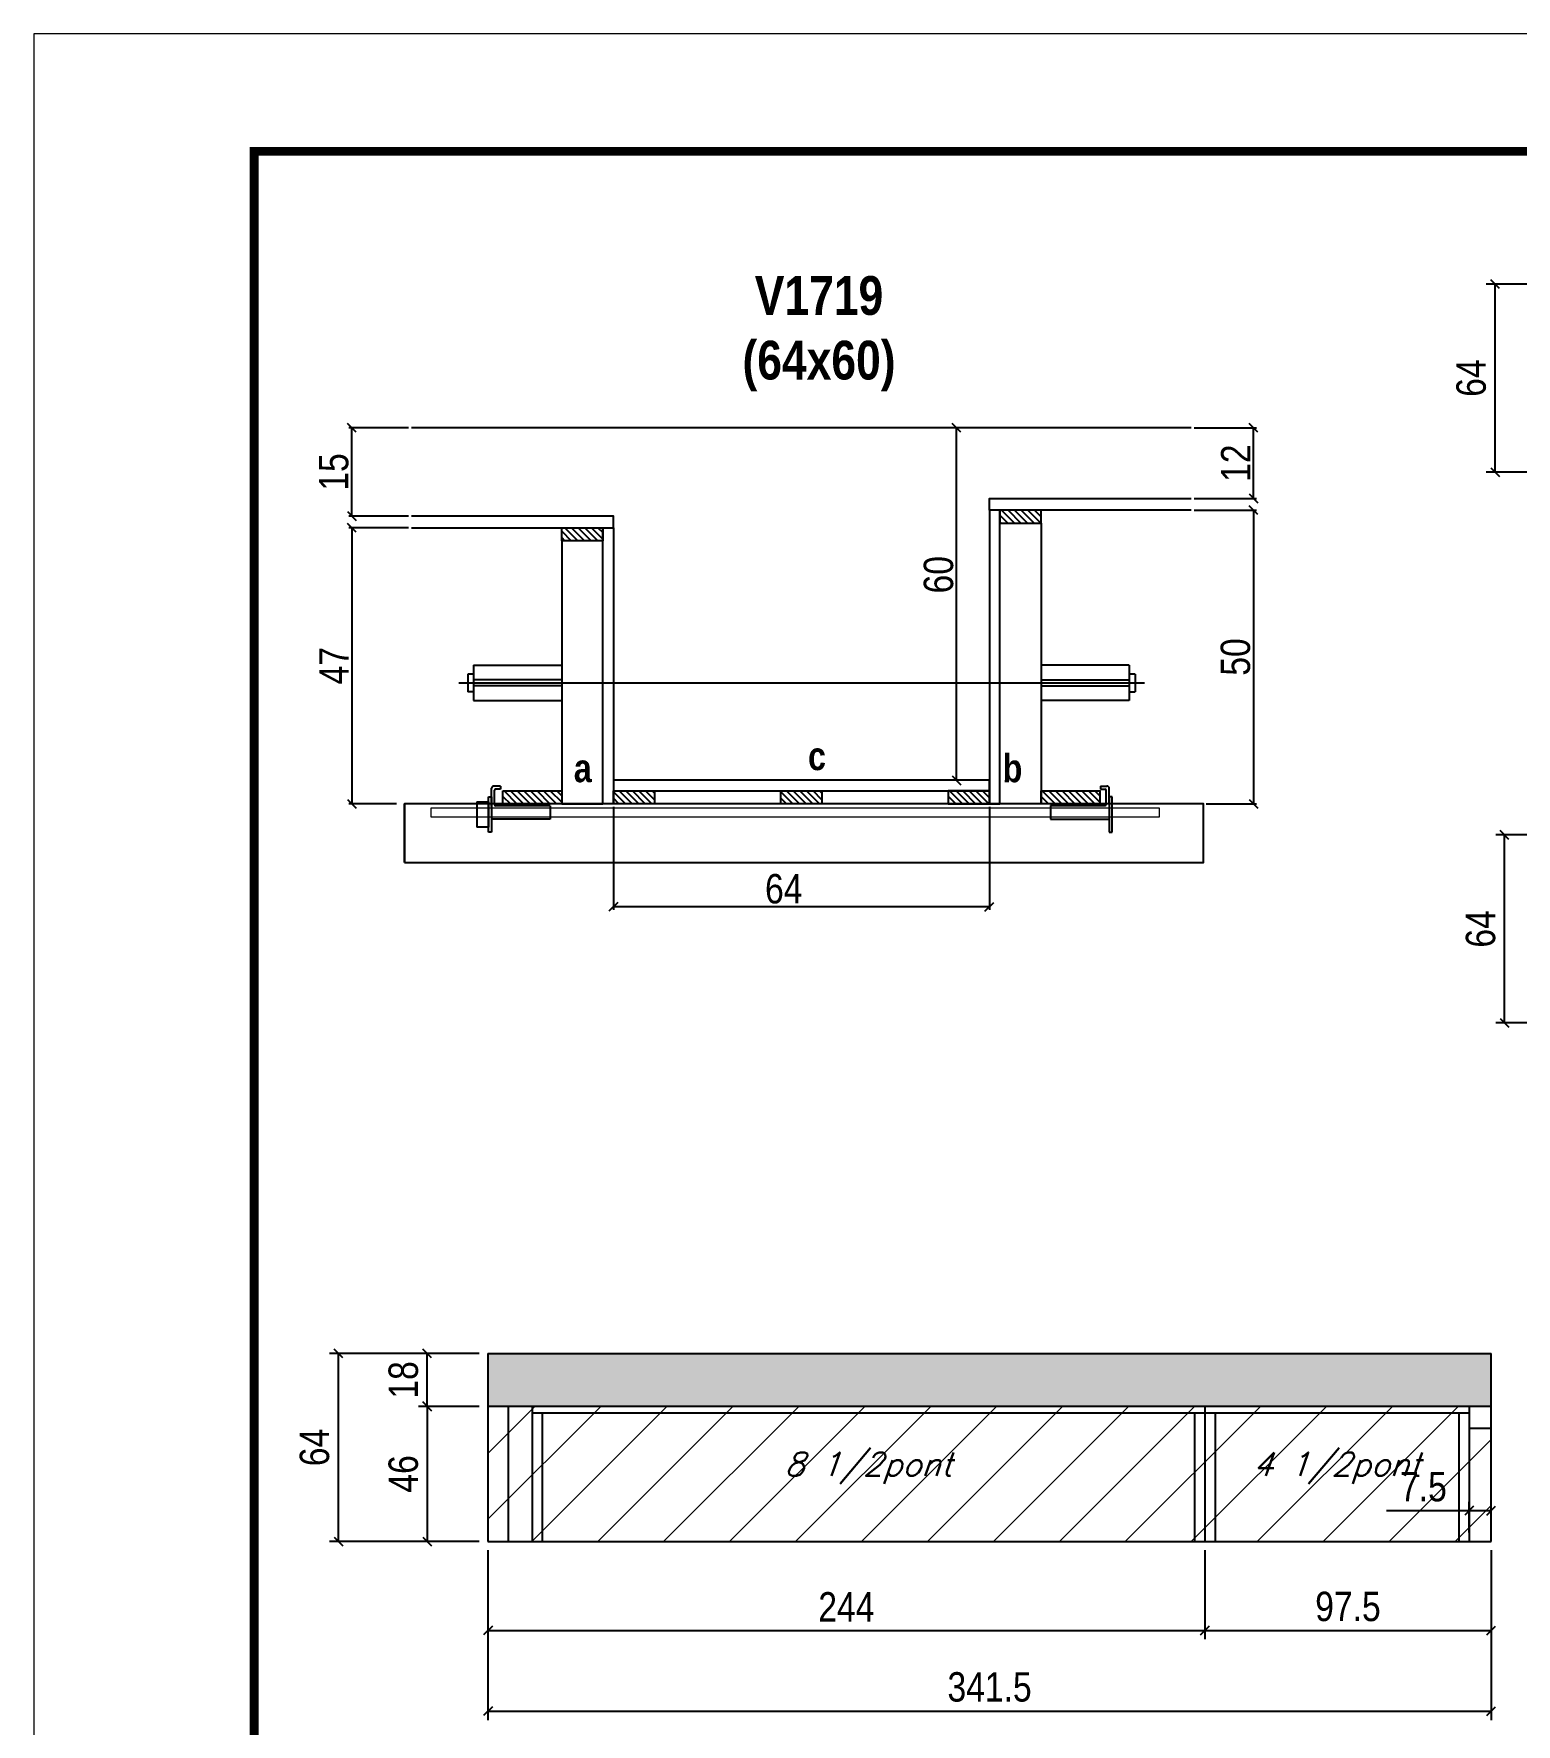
# Model space of a CAD drawing. Extents: x 3309 to 10008, y -2522 to 14608.
# Drawn here: x 4908 to 5412, y 9438 to 10014 of the extents above; entities that cross this region are included whole.
import ezdxf

# ---------------------------------------------------------------- set-up
doc = ezdxf.new("R2010")
doc.units = 0
doc.linetypes.add('DASHED', pattern=[0.75, 0.5, -0.25])
doc.linetypes.add('HIDDEN', pattern=[0.375, 0.25, -0.125])
for name, color, linetype in [('barrote', 251, 'Continuous'), ('COTA', 241, 'Continuous'), ('detalhes', 4, 'Continuous'), ('NOMENCLATURA', 7, 'Continuous'), ('Painéis', 200, 'Continuous'), ('presilha', 1, 'Continuous'), ('SARR_2.2x10', 60, 'Continuous'), ('SARR_2.2x7', 40, 'Continuous'), ('SARR_3.5x7', 81, 'Continuous'), ('TENSOR', 3, 'Continuous'), ('texto', 7, 'Continuous')]:
    doc.layers.add(name, color=color, linetype=linetype)
for name, color, linetype, lineweight in [('CONCRETO', 251, 'Continuous', 25), ('Folhas', 255, 'Continuous', 9), ('Hachura', 251, 'Continuous', 9), ('SARRAFO DE PRESSAO', 251, 'DASHED', 9), ('SCO-___-LAJ', 2, 'Continuous', 0)]:
    doc.layers.add(name, color=color, linetype=linetype, lineweight=lineweight)
doc.styles.add('COTA TECNICA', font='techl___.ttf', dxfattribs={"height": 10})
doc.styles.add('COTA TECNICA 2X', font='techl___.ttf', dxfattribs={"height": 10})
doc.styles.add('Romans', font='romans.shx')
doc.styles.add('TECNICA', font='techb___.ttf', dxfattribs={"height": 10})
doc.dimstyles.new('PAINEL', dxfattribs={"dimtxt": 10, "dimasz": 3, "dimexe": 3, "dimexo": 3, "dimgap": 3, "dimtad": 1, "dimdec": 1, "dimzin": 12, "dimdsep": 46, "dimtxsty": 'COTA TECNICA', "dimblk1": 'OBLIQUE', "dimblk2": 'OBLIQUE', "dimsah": 1, "dimcen": 0.9, "dimclrd": 4, "dimclre": 4, "dimclrt": 240, "dimadec": 1, "dimazin": 3, "dimtfac": 1, "dimtdec": 1, "dimtmove": 0, "dimatfit": 3, "dimfxl": 1, "dimtolj": 1, "dimtzin": 12, "dimarcsym": 0})
doc.dimstyles.new('SECAO', dxfattribs={"dimscale": 0.333333, "dimtxt": 5, "dimasz": 9, "dimexe": 3, "dimexo": 3, "dimgap": 3, "dimtad": 1, "dimdec": 1, "dimlfac": 0.5, "dimzin": 12, "dimdsep": 46, "dimtxsty": 'COTA TECNICA 2X', "dimblk1": 'OBLIQUE', "dimblk2": 'OBLIQUE', "dimsah": 1, "dimcen": 0.9, "dimclrd": 4, "dimclre": 4, "dimclrt": 240, "dimadec": 1, "dimazin": 3, "dimtfac": 1, "dimtdec": 1, "dimtmove": 0, "dimatfit": 3, "dimfxl": 1, "dimtolj": 1, "dimtzin": 12, "dimarcsym": 0})

# ---------------------------------------------------------------- blocks, each defined once
blk = doc.blocks.new('9999999999')
at = {"layer": 'Folhas'}
blk.add_lwpolyline([(98138.98, 34190.21), (99623.98, 34190.21), (99623.98, 35240.21), (98138.98, 35240.21)], close=True, dxfattribs=at)
at = {"layer": 'Folhas', "color": 30, "const_width": 3}
blk.add_lwpolyline([(98213.98, 34230.21), (99583.98, 34230.21), (99583.98, 35200.21), (98213.98, 35200.21)], close=True, dxfattribs=at)
blk = doc.blocks.new('_Oblique')
at = {"color": 0, "linetype": 'ByBlock', "lineweight": -2}
blk.add_line((-0.5, -0.5), (0.5, 0.5), dxfattribs=at)
blk = doc.blocks.new('*D3004')
at = {"layer": 'COTA', "color": 4, "lineweight": -2, "transparency": 16777216}
for p, q in [((5105.16, 9750.35), (5105.16, 9715.26)), ((5233.16, 9750.35), (5233.16, 9715.26)), ((5233.16, 9716.26), (5105.16, 9716.26))]:
    blk.add_line(p, q, dxfattribs=at)
at = {"layer": 'Defpoints', "color": 0, "transparency": 16777216}
for p in [(5105.16, 9751.35), (5233.16, 9751.35), (5105.16, 9716.26)]:
    blk.add_point(p, dxfattribs=at)
at = {"layer": 'COTA', "color": 4, "lineweight": -2, "transparency": 16777216, "xscale": 3, "yscale": 3, "zscale": 3, "rotation": 180}
blk.add_blockref('_Oblique', (5105.16, 9716.26), dxfattribs=at)
at = {"layer": 'COTA', "color": 4, "lineweight": -2, "transparency": 16777216, "xscale": 3, "yscale": 3, "zscale": 3}
blk.add_blockref('_Oblique', (5233.16, 9716.26), dxfattribs=at)
at = {"layer": 'COTA', "color": 240, "transparency": 16777216, "insert": (5163.16, 9722.36), "char_height": 10, "attachment_point": 5, "style": 'COTA TECNICA 2X'}
blk.add_mtext('\\A1;64', dxfattribs=at)
blk = doc.blocks.new('PRESILHA METÁLICA 1')
at = {"layer": 'presilha'}
for p, q in [((7.5, 10.64), (7.5, 19.86)), ((12, 21), (8.64, 21)), ((9, 11.57), (9, 18.93)), ((12, 19.5), (9.57, 19.5)), ((12, 21), (12, 19.5)), ((0, 13), (6, 13)), ((0, 13), (0, 0)), ((6, 15.5), (7.5, 15.5)), ((6, -2.5), (6, 15.5)), ((6, 13), (6, 0)), ((7.5, 15.5), (7.5, -2.5)), ((37.5, 11), (9.57, 11)), ((37.5, 11), (37.5, 4.1)), ((6, 0), (0, 0)), ((37.5, 4.1), (7.5, 4.1)), ((7.5, -2.5), (6, -2.5))]:
    blk.add_line(p, q, dxfattribs=at)
for centre, radius, start, end in [((8.64, 19.86), 1.14, 90, 180), ((9.57, 18.93), 0.57, 90, 180), ((9.57, 11.57), 0.57, 180, 270)]:
    blk.add_arc(centre, radius, start, end, dxfattribs=at)
blk = doc.blocks.new('PRESILHA METÁLICA 2')
at = {"layer": 'presilha'}
for p, q in [((-5.25, 23.5), (-5.25, 22)), ((-5.25, 23.5), (-1.89, 23.5)), ((-5.25, 22), (-2.82, 22)), ((-2.25, 14.07), (-2.25, 21.43)), ((-0.75, 14.64), (-0.75, 22.36)), ((0.75, 18), (-0.75, 18)), ((-0.75, 18), (-0.75, 0)), ((0.75, 0), (0.75, 18)), ((-30.75, 13.5), (-30.75, 6.6)), ((-30.75, 13.5), (-2.82, 13.5)), ((-30.75, 6.6), (-0.75, 6.6)), ((-0.75, 0), (0.75, 0))]:
    blk.add_line(p, q, dxfattribs=at)
for centre, radius, start, end in [((-2.82, 21.43), 0.57, 0, 90), ((-1.89, 22.36), 1.14, 0, 90), ((-2.82, 14.07), 0.57, 270, 0)]:
    blk.add_arc(centre, radius, start, end, dxfattribs=at)
blk = doc.blocks.new('*D3005')
at = {"layer": 'COTA', "color": 4, "lineweight": -2, "transparency": 16777216}
for p, q in [((5035.46, 9845.35), (5015.11, 9845.35)), ((5016.11, 9845.35), (5016.11, 9751.35)), ((5031.35, 9751.35), (5015.11, 9751.35))]:
    blk.add_line(p, q, dxfattribs=at)
at = {"layer": 'Defpoints', "color": 0, "transparency": 16777216}
for p in [(5036.46, 9845.35), (5016.11, 9751.35), (5032.35, 9751.35)]:
    blk.add_point(p, dxfattribs=at)
at = {"layer": 'COTA', "color": 4, "lineweight": -2, "transparency": 16777216, "xscale": 3, "yscale": 3, "zscale": 3}
for p, rotation in [((5016.11, 9845.35), 90), ((5016.11, 9751.35), 270)]:
    blk.add_blockref('_Oblique', p, dxfattribs=dict(at, rotation=rotation))
at = {"layer": 'COTA', "color": 240, "transparency": 16777216, "insert": (5010.04, 9798.35), "char_height": 10, "attachment_point": 5, "rotation": 90, "style": 'COTA TECNICA 2X'}
blk.add_mtext('\\A1;47', dxfattribs=at)
blk = doc.blocks.new('*D3006')
at = {"layer": 'COTA', "color": 4, "lineweight": -2, "transparency": 16777216}
for p, q in [((5302.86, 9851.35), (5324.08, 9851.35)), ((5323.08, 9851.35), (5323.08, 9751.35)), ((5306.97, 9751.35), (5324.08, 9751.35))]:
    blk.add_line(p, q, dxfattribs=at)
at = {"layer": 'Defpoints', "color": 0, "transparency": 16777216}
for p in [(5301.86, 9851.35), (5305.97, 9751.35), (5323.08, 9751.35)]:
    blk.add_point(p, dxfattribs=at)
at = {"layer": 'COTA', "color": 4, "lineweight": -2, "transparency": 16777216, "xscale": 3, "yscale": 3, "zscale": 3}
for p, rotation in [((5323.08, 9851.35), 90), ((5323.08, 9751.35), 270)]:
    blk.add_blockref('_Oblique', p, dxfattribs=dict(at, rotation=rotation))
at = {"layer": 'COTA', "color": 240, "transparency": 16777216, "insert": (5316.97, 9801.35), "char_height": 10, "attachment_point": 5, "rotation": 90, "style": 'COTA TECNICA 2X'}
blk.add_mtext('\\A1;50', dxfattribs=at)
blk = doc.blocks.new('*D3007')
at = {"layer": 'COTA', "color": 4, "lineweight": -2, "transparency": 16777216}
for p, q in [((5232.16, 9879.35), (5220.98, 9879.35)), ((5221.98, 9759.35), (5221.98, 9879.35)), ((5232.16, 9759.35), (5220.98, 9759.35))]:
    blk.add_line(p, q, dxfattribs=at)
at = {"layer": 'Defpoints', "color": 0, "transparency": 16777216}
for p in [(5221.98, 9879.35), (5233.16, 9879.35), (5233.16, 9759.35)]:
    blk.add_point(p, dxfattribs=at)
at = {"layer": 'COTA', "color": 4, "lineweight": -2, "transparency": 16777216, "xscale": 3, "yscale": 3, "zscale": 3}
for p, rotation in [((5221.98, 9879.35), 90), ((5221.98, 9759.35), 270)]:
    blk.add_blockref('_Oblique', p, dxfattribs=dict(at, rotation=rotation))
at = {"layer": 'COTA', "color": 240, "transparency": 16777216, "insert": (5215.88, 9829.35), "char_height": 10, "attachment_point": 5, "rotation": 90, "style": 'COTA TECNICA 2X'}
blk.add_mtext('\\A1;60', dxfattribs=at)
blk = doc.blocks.new('*D3008')
at = {"layer": 'COTA', "color": 4, "lineweight": -2, "transparency": 16777216}
for p, q in [((5302.86, 9879.35), (5324.08, 9879.35)), ((5323.08, 9855.35), (5323.08, 9879.35)), ((5302.86, 9855.35), (5324.08, 9855.35))]:
    blk.add_line(p, q, dxfattribs=at)
at = {"layer": 'Defpoints', "color": 0, "transparency": 16777216}
for p in [(5301.86, 9879.35), (5323.08, 9879.35), (5301.86, 9855.35)]:
    blk.add_point(p, dxfattribs=at)
at = {"layer": 'COTA', "color": 4, "lineweight": -2, "transparency": 16777216, "xscale": 3, "yscale": 3, "zscale": 3}
for p, rotation in [((5323.08, 9879.35), 90), ((5323.08, 9855.35), 270)]:
    blk.add_blockref('_Oblique', p, dxfattribs=dict(at, rotation=rotation))
at = {"layer": 'COTA', "color": 240, "transparency": 16777216, "insert": (5317.02, 9867.35), "char_height": 10, "attachment_point": 5, "rotation": 90, "style": 'COTA TECNICA 2X'}
blk.add_mtext('\\A1;12', dxfattribs=at)
blk = doc.blocks.new('*D3013')
at = {"layer": 'COTA', "color": 4, "lineweight": -2, "transparency": 16777216}
for p, q in [((5035.46, 9879.35), (5015.11, 9879.35)), ((5016.11, 9849.35), (5016.11, 9879.35)), ((5035.46, 9849.35), (5015.11, 9849.35))]:
    blk.add_line(p, q, dxfattribs=at)
at = {"layer": 'Defpoints', "color": 0, "transparency": 16777216}
for p in [(5016.11, 9879.35), (5036.46, 9879.35), (5036.46, 9849.35)]:
    blk.add_point(p, dxfattribs=at)
at = {"layer": 'COTA', "color": 4, "lineweight": -2, "transparency": 16777216, "xscale": 3, "yscale": 3, "zscale": 3}
for p, rotation in [((5016.11, 9879.35), 90), ((5016.11, 9849.35), 270)]:
    blk.add_blockref('_Oblique', p, dxfattribs=dict(at, rotation=rotation))
at = {"layer": 'COTA', "color": 240, "transparency": 16777216, "insert": (5010, 9864.35), "char_height": 10, "attachment_point": 5, "rotation": 90, "style": 'COTA TECNICA 2X'}
blk.add_mtext('\\A1;15', dxfattribs=at)
blk = doc.blocks.new('*D3020')
at = {"layer": 'COTA', "color": 4, "lineweight": -2, "transparency": 16777216}
for p, q in [((5450.73, 9928.31), (5402.31, 9928.31)), ((5405.31, 9864.31), (5405.31, 9928.31)), ((5450.73, 9864.31), (5402.31, 9864.31))]:
    blk.add_line(p, q, dxfattribs=at)
at = {"layer": 'Defpoints', "color": 0, "transparency": 16777216}
for p in [(5405.31, 9928.31), (5453.73, 9928.31), (5453.73, 9864.31)]:
    blk.add_point(p, dxfattribs=at)
at = {"layer": 'COTA', "color": 4, "lineweight": -2, "transparency": 16777216, "xscale": 3, "yscale": 3, "zscale": 3}
for p, rotation in [((5405.31, 9928.31), 90), ((5405.31, 9864.31), 270)]:
    blk.add_blockref('_Oblique', p, dxfattribs=dict(at, rotation=rotation))
at = {"layer": 'COTA', "color": 240, "transparency": 16777216, "insert": (5397.2, 9896.31), "char_height": 10, "attachment_point": 5, "rotation": 90, "style": 'COTA TECNICA'}
blk.add_mtext('\\A1;64', dxfattribs=at)
blk = doc.blocks.new('*D3033')
at = {"layer": 'COTA', "color": 4, "lineweight": -2, "transparency": 16777216}
for p, q in [((5450.73, 9740.74), (5405.52, 9740.74)), ((5408.52, 9676.74), (5408.52, 9740.74)), ((5450.73, 9676.74), (5405.52, 9676.74))]:
    blk.add_line(p, q, dxfattribs=at)
at = {"layer": 'Defpoints', "color": 0, "transparency": 16777216}
for p in [(5408.52, 9740.74), (5453.73, 9740.74, 0), (5453.73, 9676.74, 0)]:
    blk.add_point(p, dxfattribs=at)
at = {"layer": 'COTA', "color": 4, "lineweight": -2, "transparency": 16777216, "xscale": 3, "yscale": 3, "zscale": 3}
for p, rotation in [((5408.52, 9740.74), 90), ((5408.52, 9676.74), 270)]:
    blk.add_blockref('_Oblique', p, dxfattribs=dict(at, rotation=rotation))
at = {"layer": 'COTA', "color": 240, "transparency": 16777216, "insert": (5400.41, 9708.74), "char_height": 10, "attachment_point": 5, "rotation": 90, "style": 'COTA TECNICA'}
blk.add_mtext('\\A1;64', dxfattribs=at)
blk = doc.blocks.new('*D3034')
at = {"layer": 'COTA', "color": 4, "lineweight": -2, "transparency": 16777216}
for p, q in [((5062.47, 9497.15), (5062.47, 9439.34)), ((5403.97, 9497.15), (5403.97, 9439.34)), ((5062.47, 9442.34), (5403.97, 9442.34))]:
    blk.add_line(p, q, dxfattribs=at)
at = {"layer": 'Defpoints', "color": 0, "transparency": 16777216}
for p in [(5062.47, 9500.15), (5403.97, 9500.15), (5403.97, 9442.34)]:
    blk.add_point(p, dxfattribs=at)
at = {"layer": 'COTA', "color": 4, "lineweight": -2, "transparency": 16777216, "xscale": 3, "yscale": 3, "zscale": 3, "rotation": 180}
blk.add_blockref('_Oblique', (5062.47, 9442.34), dxfattribs=at)
at = {"layer": 'COTA', "color": 4, "lineweight": -2, "transparency": 16777216, "xscale": 3, "yscale": 3, "zscale": 3}
blk.add_blockref('_Oblique', (5403.97, 9442.34), dxfattribs=at)
at = {"layer": 'COTA', "color": 240, "transparency": 16777216, "insert": (5233.22, 9450.56), "char_height": 10, "attachment_point": 5, "style": 'COTA TECNICA'}
blk.add_mtext('\\A1;341.5', dxfattribs=at)
blk = doc.blocks.new('*D3035')
at = {"layer": 'COTA', "color": 4, "lineweight": -2, "transparency": 16777216}
for p, q in [((5062.47, 9497.15), (5062.47, 9466.82)), ((5306.47, 9497.15), (5306.47, 9466.82)), ((5062.47, 9469.82), (5306.47, 9469.82))]:
    blk.add_line(p, q, dxfattribs=at)
at = {"layer": 'Defpoints', "color": 0, "transparency": 16777216}
for p in [(5062.47, 9500.15), (5306.47, 9500.15), (5306.47, 9469.82)]:
    blk.add_point(p, dxfattribs=at)
at = {"layer": 'COTA', "color": 4, "lineweight": -2, "transparency": 16777216, "xscale": 3, "yscale": 3, "zscale": 3, "rotation": 180}
blk.add_blockref('_Oblique', (5062.47, 9469.82), dxfattribs=at)
at = {"layer": 'COTA', "color": 4, "lineweight": -2, "transparency": 16777216, "xscale": 3, "yscale": 3, "zscale": 3}
blk.add_blockref('_Oblique', (5306.47, 9469.82), dxfattribs=at)
at = {"layer": 'COTA', "color": 240, "transparency": 16777216, "insert": (5184.47, 9477.89), "char_height": 10, "attachment_point": 5, "style": 'COTA TECNICA'}
blk.add_mtext('\\A1;244', dxfattribs=at)
blk = doc.blocks.new('*D3036')
at = {"layer": 'COTA', "color": 4, "lineweight": -2, "transparency": 16777216}
for p, q in [((5306.47, 9497.15), (5306.47, 9466.82)), ((5403.97, 9497.15), (5403.97, 9466.82)), ((5306.47, 9469.82), (5403.97, 9469.82))]:
    blk.add_line(p, q, dxfattribs=at)
at = {"layer": 'Defpoints', "color": 0, "transparency": 16777216}
for p in [(5306.47, 9500.15), (5403.97, 9500.15), (5403.97, 9469.82)]:
    blk.add_point(p, dxfattribs=at)
at = {"layer": 'COTA', "color": 4, "lineweight": -2, "transparency": 16777216, "xscale": 3, "yscale": 3, "zscale": 3, "rotation": 180}
blk.add_blockref('_Oblique', (5306.47, 9469.82), dxfattribs=at)
at = {"layer": 'COTA', "color": 4, "lineweight": -2, "transparency": 16777216, "xscale": 3, "yscale": 3, "zscale": 3}
blk.add_blockref('_Oblique', (5403.97, 9469.82), dxfattribs=at)
at = {"layer": 'COTA', "color": 240, "transparency": 16777216, "insert": (5355.22, 9477.96), "char_height": 10, "attachment_point": 5, "style": 'COTA TECNICA'}
blk.add_mtext('\\A1;97.5', dxfattribs=at)
blk = doc.blocks.new('*D3037')
at = {"layer": 'COTA', "color": 4, "lineweight": -2, "transparency": 16777216}
for p, q in [((5059.47, 9564.15), (5038.79, 9564.15)), ((5041.79, 9546.15), (5041.79, 9564.15)), ((5059.47, 9546.15), (5038.79, 9546.15))]:
    blk.add_line(p, q, dxfattribs=at)
at = {"layer": 'Defpoints', "color": 0, "transparency": 16777216}
for p in [(5041.79, 9564.15), (5062.47, 9564.15), (5062.47, 9546.15)]:
    blk.add_point(p, dxfattribs=at)
at = {"layer": 'COTA', "color": 4, "lineweight": -2, "transparency": 16777216, "xscale": 3, "yscale": 3, "zscale": 3}
for p, rotation in [((5041.79, 9564.15), 90), ((5041.79, 9546.15), 270)]:
    blk.add_blockref('_Oblique', p, dxfattribs=dict(at, rotation=rotation))
at = {"layer": 'COTA', "color": 240, "transparency": 16777216, "insert": (5033.7, 9555.15), "char_height": 10, "attachment_point": 5, "rotation": 90, "style": 'COTA TECNICA'}
blk.add_mtext('\\A1;18', dxfattribs=at)
blk = doc.blocks.new('*D3038')
at = {"layer": 'COTA', "color": 4, "lineweight": -2, "transparency": 16777216}
for p, q in [((5059.47, 9546.15), (5038.79, 9546.15)), ((5041.79, 9546.15), (5041.79, 9500.15)), ((5059.47, 9500.15), (5038.79, 9500.15))]:
    blk.add_line(p, q, dxfattribs=at)
at = {"layer": 'Defpoints', "color": 0, "transparency": 16777216}
for p in [(5062.47, 9546.15), (5041.79, 9500.15), (5062.47, 9500.15)]:
    blk.add_point(p, dxfattribs=at)
at = {"layer": 'COTA', "color": 4, "lineweight": -2, "transparency": 16777216, "xscale": 3, "yscale": 3, "zscale": 3}
for p, rotation in [((5041.79, 9546.15), 90), ((5041.79, 9500.15), 270)]:
    blk.add_blockref('_Oblique', p, dxfattribs=dict(at, rotation=rotation))
at = {"layer": 'COTA', "color": 240, "transparency": 16777216, "insert": (5033.69, 9523.15), "char_height": 10, "attachment_point": 5, "rotation": 90, "style": 'COTA TECNICA'}
blk.add_mtext('\\A1;46', dxfattribs=at)
blk = doc.blocks.new('*D3039')
at = {"layer": 'COTA', "color": 4, "lineweight": -2, "transparency": 16777216}
for p, q in [((5059.47, 9564.15), (5008.56, 9564.15)), ((5011.56, 9500.15), (5011.56, 9564.15)), ((5059.47, 9500.15), (5008.56, 9500.15))]:
    blk.add_line(p, q, dxfattribs=at)
at = {"layer": 'Defpoints', "color": 0, "transparency": 16777216}
for p in [(5011.56, 9564.15), (5062.47, 9564.15), (5062.47, 9500.15)]:
    blk.add_point(p, dxfattribs=at)
at = {"layer": 'COTA', "color": 4, "lineweight": -2, "transparency": 16777216, "xscale": 3, "yscale": 3, "zscale": 3}
for p, rotation in [((5011.56, 9564.15), 90), ((5011.56, 9500.15), 270)]:
    blk.add_blockref('_Oblique', p, dxfattribs=dict(at, rotation=rotation))
at = {"layer": 'COTA', "color": 240, "transparency": 16777216, "insert": (5003.46, 9532.15), "char_height": 10, "attachment_point": 5, "rotation": 90, "style": 'COTA TECNICA'}
blk.add_mtext('\\A1;64', dxfattribs=at)
blk = doc.blocks.new('*D3012')
at = {"layer": 'COTA', "color": 4, "lineweight": -2, "transparency": 16777216}
for p, q in [((5396.47, 9510.63), (5368.32, 9510.63)), ((5396.47, 9503.15), (5396.47, 9513.63)), ((5403.97, 9510.63), (5396.47, 9510.63)), ((5403.97, 9503.15), (5403.97, 9513.63))]:
    blk.add_line(p, q, dxfattribs=at)
at = {"layer": 'Defpoints', "color": 0, "transparency": 16777216}
for p in [(5396.47, 9510.63), (5396.47, 9500.15, 0), (5403.97, 9500.15, 0)]:
    blk.add_point(p, dxfattribs=at)
at = {"layer": 'COTA', "color": 4, "lineweight": -2, "transparency": 16777216, "xscale": 3, "yscale": 3, "zscale": 3, "rotation": 180}
blk.add_blockref('_Oblique', (5396.47, 9510.63), dxfattribs=at)
at = {"layer": 'COTA', "color": 4, "lineweight": -2, "transparency": 16777216, "xscale": 3, "yscale": 3, "zscale": 3}
blk.add_blockref('_Oblique', (5403.97, 9510.63), dxfattribs=at)
at = {"layer": 'COTA', "color": 240, "transparency": 16777216, "insert": (5380.9, 9518.74), "char_height": 10, "attachment_point": 5, "style": 'COTA TECNICA'}
blk.add_mtext('\\A1;7.5', dxfattribs=at)

msp = doc.modelspace()

# ---------------------------------------------------------------- hatches: boundary and pattern name
at = {"layer": 'COTA'}
h = msp.add_hatch(dxfattribs=at)
h.set_pattern_fill('AR-CONC', color=256, scale=0.03)
h.set_pattern_definition([(50, (0, -12.269), (5.46554, -0.4781726), [0.5715, -6.2865]), (355, (0, -12.269), (-1.0573026, 5.7317054), [0.4572, -5.0292175]), (100.451445, (0.4555, -12.309), (4.4082374, 5.2535326), [0.4857003, -5.3427073]), (46.1842, (0, -10.745), (8.1323712, -1.26127), [0.85725, -9.42975]), (96.63556, (0.678, -10.85), (7.122124, 7.422784), [0.728551, -8.014068]), (351.18415, (0, -10.745), (7.122124, 7.422784), [0.685799, -7.543792]), (21, (0.762, -11.126), (4.5484317, -3.067956), [0.5715, -6.2865]), (326, (0.762, -11.126), (1.8540609, 5.525639), [0.4572, -5.0292]), (71.451445, (1.141, -11.3816), (6.4024926, 2.457683), [0.4857003, -5.342698]), (37.5, (0, -12.269), (0.0926581, 2.53665117), [0, -4.96824, 0, -5.1054, 0, -5.04825]), (7.5, (0, -12.269), (2.0045899, 3.00541724), [0, -2.91084, 0, -4.85394, 0, -1.92405]), (327.5, (-1.6993, -12.269), (4.06771786, -0.17186232), [0, -1.905, 0, -5.9436, 0, -7.8867]), (317.5, (-2.4613, -12.269), (4.4438754, 0.7627947), [0, -2.4765, 0, -3.94716, 0, -5.6007])])
h.paths.add_polyline_path([(5062.47, 9564.15), (5062.47, 9546.15), (5403.97, 9546.15), (5403.97, 9564.15)])
at = {"layer": 'Hachura', "linetype": 'ByBlock'}
h = msp.add_hatch(dxfattribs=at)
h.set_pattern_fill('ANSI31', color=256, scale=5)
h.paths.add_polyline_path([(5453.73, 9911.31), (5453.73, 9864.31), (5697.73, 9864.31), (5697.73, 9911.31)])
h.paths.add_polyline_path([(5697.73, 9911.31), (5697.73, 9864.31), (5740.23, 9864.31), (5740.23, 9911.31)])
h.paths.add_polyline_path([(5740.23, 9911.31), (5740.23, 9864.31), (5984.23, 9864.31), (5984.23, 9911.31)])
h.paths.add_polyline_path([(5984.23, 9911.31), (5984.23, 9864.31), (6228.23, 9864.31), (6228.23, 9911.31)])
h.paths.add_polyline_path([(5996.73, 9726.74), (5996.73, 9676.74), (6134.73, 9676.74), (6134.73, 9686.74), (6112.73, 9686.74), (6112.73, 9726.74)])
h.paths.add_polyline_path([(5752.73, 9726.74), (5752.73, 9676.74), (5996.73, 9676.74), (5996.73, 9726.74)])
h.paths.add_polyline_path([(5575.73, 9726.74), (5575.73, 9676.74), (5722.73, 9676.74), (5722.73, 9726.74)])
h.paths.add_polyline_path([(5453.73, 9726.74), (5453.73, 9676.74), (5575.73, 9676.74), (5575.73, 9726.74)])
h.paths.add_polyline_path([(5306.47, 9500.15), (5306.47, 9546.15), (5062.47, 9546.15), (5062.47, 9500.15)])
h.paths.add_polyline_path([(5403.97, 9546.15), (5306.47, 9546.15), (5306.47, 9500.15), (5403.97, 9500.15)])
h.paths.add_polyline_path([(5471.29, 9542.15), (5471.29, 9510.15), (5444.29, 9510.15), (5444.29, 9500.15), (5688.29, 9500.15), (5688.29, 9542.15)])
h.paths.add_polyline_path([(5688.29, 9542.15), (5688.29, 9500.15), (5932.29, 9500.15), (5932.29, 9542.15)])
h.paths.add_polyline_path([(5932.29, 9542.15), (5932.29, 9500.15), (6033.79, 9500.15), (6033.79, 9542.15)])
h.paths.add_polyline_path([(6277.79, 9500.15), (6277.79, 9542.15), (6033.79, 9542.15), (6033.79, 9500.15)])
h.paths.add_polyline_path([(5306.47, 9302.23), (5306.47, 9344.23), (5101.47, 9344.23), (5101.47, 9317.23), (5062.47, 9317.23), (5062.47, 9302.23)])
h.paths.add_polyline_path([(5340.47, 9344.23), (5306.47, 9344.23), (5306.47, 9302.23), (5340.47, 9302.23)])
at = {"layer": 'SARR_2.2x10'}
h = msp.add_hatch(dxfattribs=at)
h.set_pattern_fill('ANSI31', color=256, scale=0.5, angle=90)
h.set_pattern_definition([(135, (38261.0985, -113760.8204), (-1.122532015, -1.122532015), [])])
h.paths.add_polyline_path([(5067.56, 9755.75), (5067.56, 9751.35), (5087.56, 9751.35), (5087.56, 9755.75)])
h = msp.add_hatch(dxfattribs=at)
h.set_pattern_fill('ANSI31', color=256, scale=0.5, angle=90)
h.set_pattern_definition([(135, (38444.2985, -113760.8204), (-1.122532015, -1.122532015), [])])
h.paths.add_polyline_path([(5250.76, 9755.75), (5250.76, 9751.35), (5270.76, 9751.35), (5270.76, 9755.75)])
at = {"layer": 'SARR_2.2x7'}
h = msp.add_hatch(dxfattribs=at)
h.set_pattern_fill('ANSI31', color=256, scale=0.5, angle=90)
h.set_pattern_definition([(135, (38345.0985, -113665.2204), (-1.122532015, -1.122532015), [])])
h.paths.add_polyline_path([(5236.76, 9851.35), (5236.76, 9846.95), (5250.76, 9846.95), (5250.76, 9851.35)])
h = msp.add_hatch(dxfattribs=at)
h.set_pattern_fill('ANSI31', color=256, scale=0.5, angle=90)
h.set_pattern_definition([(135, (38275.0985, -113671.2204), (-1.122532015, -1.122532015), [])])
h.paths.add_polyline_path([(5101.56, 9845.35), (5101.56, 9840.95), (5087.56, 9840.95), (5087.56, 9845.35)])
h = msp.add_hatch(dxfattribs=at)
h.set_pattern_fill('ANSI31', color=256, scale=0.5, angle=90)
h.set_pattern_definition([(135, (38340.6985, -113760.8204), (-1.122532015, -1.122532015), [])])
h.paths.add_polyline_path([(5119.16, 9751.35), (5119.16, 9755.75), (5105.16, 9755.75), (5105.16, 9751.35)])
h = msp.add_hatch(dxfattribs=at)
h.set_pattern_fill('ANSI31', color=256, scale=0.5, angle=90)
h.set_pattern_definition([(135, (38397.6985, -113760.8204), (-1.122532015, -1.122532015), [])])
h.paths.add_polyline_path([(5176.16, 9751.35), (5176.16, 9755.75), (5162.16, 9755.75), (5162.16, 9751.35)])
h = msp.add_hatch(dxfattribs=at)
h.set_pattern_fill('ANSI31', color=256, scale=0.5, angle=90)
h.set_pattern_definition([(135, (38430.6985, -113760.8204), (-1.122532015, -1.122532015), [])])
h.paths.add_polyline_path([(5219.16, 9755.75), (5219.16, 9751.35), (5233.16, 9751.35), (5233.16, 9755.75)])

# ---------------------------------------------------------------- linework, layer by layer
at = {"ltscale": 3}
for p, q in [((5057.56, 9798.52), (5057.56, 9786.52)), ((5057.56, 9798.52), (5087.56, 9798.52)), ((5280.76, 9798.52), (5250.76, 9798.52)), ((5280.76, 9798.52), (5280.76, 9786.52)), ((5055.56, 9795.52), (5055.56, 9789.52)), ((5057.56, 9795.52), (5055.56, 9795.52)), ((5087.56, 9793.52), (5057.56, 9793.52)), ((5250.76, 9793.52), (5280.76, 9793.52)), ((5282.76, 9795.52), (5280.76, 9795.52)), ((5282.76, 9795.52), (5282.76, 9789.52)), ((5057.56, 9789.52), (5055.56, 9789.52)), ((5087.56, 9791.52), (5057.56, 9791.52)), ((5057.56, 9786.52), (5087.56, 9786.52)), ((5250.76, 9791.52), (5280.76, 9791.52)), ((5280.76, 9786.52), (5250.76, 9786.52)), ((5280.76, 9789.52), (5282.76, 9789.52))]:
    msp.add_line(p, q, dxfattribs=at)
at = {"layer": 'barrote'}
msp.add_lwpolyline([(5034.1, 9731.35), (5306.02, 9731.35), (5306.02, 9751.35), (5034.1, 9751.35)], close=True, dxfattribs=at)
at = {"layer": 'CONCRETO', "linetype": 'Continuous'}
msp.add_line((5301.86, 9879.35), (5036.46, 9879.35), dxfattribs=at)
at = {"layer": 'COTA'}
for p, q in [((5062.47, 9564.15, 0), (5062.47, 9546.15, 0)), ((5062.47, 9564.15, 0), (5403.97, 9564.15, 0)), ((5403.97, 9546.15, 0), (5403.97, 9564.15, 0))]:
    msp.add_line(p, q, dxfattribs=at)
at = {"layer": 'detalhes', "color": 250}
msp.add_line((5034.1, 9731.35), (5034.1, 9751.35), dxfattribs=at)
at = {"layer": 'Painéis', "linetype": 'ByBlock'}
for p, q in [((5403.97, 9546.15, 0), (5062.47, 9546.15, 0)), ((5062.47, 9546.15, 0), (5062.47, 9500.15, 0)), ((5306.47, 9546.15, 0), (5306.47, 9500.15, 0)), ((5403.97, 9500.15, 0), (5403.97, 9546.15, 0)), ((5062.47, 9500.15, 0), (5403.97, 9500.15, 0))]:
    msp.add_line(p, q, dxfattribs=at)
at = {"layer": 'Painéis', "linetype": 'Continuous', "elevation": 0}
for points in [[(5301.86, 9851.35), (5233.16, 9851.35), (5233.16, 9855.35), (5301.86, 9855.35)], [(5036.46, 9845.35), (5105.16, 9845.35), (5105.16, 9849.35), (5036.46, 9849.35)]]:
    msp.add_lwpolyline(points, dxfattribs=at)
at = {"layer": 'Painéis', "linetype": 'Continuous'}
for points in [[(5236.76, 9751.35), (5236.76, 9851.35), (5233.16, 9851.35), (5233.16, 9751.35)], [(5101.56, 9751.35), (5101.56, 9845.35), (5105.16, 9845.35), (5105.16, 9751.35)], [(5233.16, 9759.35), (5105.16, 9759.35), (5105.16, 9755.75), (5233.16, 9755.75)]]:
    msp.add_lwpolyline(points, close=True, dxfattribs=at)
at = {"layer": 'SARR_2.2x10'}
for points in [[(5067.56, 9755.75), (5087.56, 9755.75), (5087.56, 9751.35), (5067.56, 9751.35)], [(5250.76, 9755.75), (5270.76, 9755.75), (5270.76, 9751.35), (5250.76, 9751.35)]]:
    msp.add_lwpolyline(points, close=True, dxfattribs=at)
at = {"layer": 'SARR_2.2x7', "linetype": 'Continuous'}
for p, q in [((5069.47, 9500.15, 0), (5069.47, 9546.15, 0)), ((5077.47, 9543.95, 0), (5306.47, 9543.95, 0)), ((5306.47, 9543.95, 0), (5396.47, 9543.95, 0)), ((5403.97, 9538.65, 0), (5396.47, 9538.65, 0))]:
    msp.add_line(p, q, dxfattribs=at)
at = {"layer": 'SARR_2.2x7', "elevation": 0}
for points in [[(5250.76, 9851.35), (5236.76, 9851.35), (5236.76, 9846.95), (5250.76, 9846.95)], [(5087.56, 9845.35), (5101.56, 9845.35), (5101.56, 9840.95), (5087.56, 9840.95)]]:
    msp.add_lwpolyline(points, close=True, dxfattribs=at)
at = {"layer": 'SARR_2.2x7'}
for points in [[(5105.16, 9755.75), (5119.16, 9755.75), (5119.16, 9751.35), (5105.16, 9751.35)], [(5162.16, 9755.75), (5176.16, 9755.75), (5176.16, 9751.35), (5162.16, 9751.35)], [(5233.16, 9755.75), (5219.16, 9755.75), (5219.16, 9751.35), (5233.16, 9751.35)]]:
    msp.add_lwpolyline(points, close=True, dxfattribs=at)
at = {"layer": 'SARR_3.5x7'}
for p, q in [((5077.47, 9546.15, 0), (5077.47, 9500.15, 0)), ((5396.47, 9546.15, 0), (5396.47, 9500.15, 0)), ((5080.97, 9543.95, 0), (5080.97, 9500.15, 0)), ((5302.97, 9543.95, 0), (5302.97, 9500.15, 0)), ((5309.97, 9543.95, 0), (5309.97, 9500.15, 0)), ((5392.97, 9543.95, 0), (5392.97, 9500.15, 0))]:
    msp.add_line(p, q, dxfattribs=at)
for points in [[(5236.76, 9846.95), (5250.76, 9846.95), (5250.76, 9751.35), (5236.76, 9751.35)], [(5101.56, 9840.95), (5087.56, 9840.95), (5087.56, 9751.35), (5101.56, 9751.35)]]:
    msp.add_lwpolyline(points, close=True, dxfattribs=at)
at = {"layer": 'SCO-___-LAJ', "color": 1}
msp.add_lwpolyline([(5043.11, 9750.02), (5290.94, 9750.02), (5290.94, 9746.82), (5043.11, 9746.82)], close=True, dxfattribs=at)
at = {"layer": 'TENSOR', "linetype": 'HIDDEN', "ltscale": 0.5}
msp.add_line((5052.56, 9792.52), (5286.06, 9792.52), dxfattribs=at)

# ---------------------------------------------------------------- block references
at = {"layer": 'presilha', "xscale": 0.6666666666666666, "yscale": 0.6666666666666666, "zscale": 0.6666666666666666}
for name, p in [('PRESILHA METÁLICA 1', (5058.69, 9743.38)), ('PRESILHA METÁLICA 2', (5274.44, 9741.72))]:
    msp.add_blockref(name, p, dxfattribs=at)
at = {"layer": 'SARRAFO DE PRESSAO', "color": 6, "linetype": 'ByBlock'}
msp.add_blockref('9999999999', (-93231.11, -25226.65), dxfattribs=at)

# ---------------------------------------------------------------- texts
at = {"layer": 'detalhes', "style": 'TECNICA'}
for s, p in [('c', (5171.42, 9762.82)), ('b', (5237.66, 9758.7)), ('a', (5091.69, 9758.71))]:
    msp.add_text(s, height=9.6, dxfattribs=at).set_placement(p)
at = {"layer": 'NOMENCLATURA', "insert": (5175.16, 9931.04), "char_height": 13.2, "attachment_point": 2, "style": 'TECNICA'}
msp.add_mtext_dynamic_manual_height_columns('V1719\\P(64x60)', width=300.2766, gutter_width=1, heights=[0], dxfattribs=at)
at = {"layer": 'texto', "color": 2, "char_height": 8, "attachment_point": 5, "style": 'Romans'}
for s, insert in [('{\\Q19;\\C256;8 1/2pont}', (5191.97, 9525.15, 0)), ('{\\Q19;\\C256;4 1/2pont}', (5351.47, 9525.15, 0))]:
    msp.add_mtext(s, dxfattribs=dict(at, insert=insert))

# ---------------------------------------------------------------- dimensions: what is measured, and where the dimension line sits
at = {"layer": 'COTA'}
for base, p1, p2, angle, dimstyle, picture, middle in [((5405.31, 9928.31), (5453.73, 9864.31), (5453.73, 9928.31), 90, 'PAINEL', '*D3020', (5397.2, 9896.31)), ((5016.11, 9879.35), (5036.46, 9849.35), (5036.46, 9879.35), 90, 'SECAO', '*D3013', (5010, 9864.35)), ((5323.08, 9879.35), (5301.86, 9855.35), (5301.86, 9879.35), 90, 'SECAO', '*D3008', (5317.02, 9867.35)), ((5323.08, 9751.35, 0), (5301.86, 9851.35), (5305.97, 9751.35, 0), 90, 'SECAO', '*D3006', (5316.97, 9801.35, 0)), ((5016.11, 9751.35, 0), (5036.46, 9845.35), (5032.35, 9751.35, 0), 90, 'SECAO', '*D3005', (5010.04, 9798.35, 0)), ((5408.52, 9740.74), (5453.73, 9676.74, 0), (5453.73, 9740.74, 0), 90, 'PAINEL', '*D3033', (5400.41, 9708.74)), ((5011.56, 9564.15, 0), (5062.47, 9500.15, 0), (5062.47, 9564.15, 0), 90, 'PAINEL', '*D3039', (5003.46, 9532.15, 0)), ((5041.79, 9564.15, 0), (5062.47, 9546.15, 0), (5062.47, 9564.15, 0), 90, 'PAINEL', '*D3037', (5033.7, 9555.15, 0)), ((5041.79, 9500.15, 0), (5062.47, 9546.15, 0), (5062.47, 9500.15, 0), 90, 'PAINEL', '*D3038', (5033.69, 9523.15, 0)), ((5403.97, 9442.34, 0), (5062.47, 9500.15, 0), (5403.97, 9500.15, 0), 180, 'PAINEL', '*D3034', (5233.22, 9450.56, 0))]:
    dim = msp.add_linear_dim(base=base, p1=p1, p2=p2, angle=angle, dimstyle=dimstyle, dxfattribs=at)
    dim.commit()
    dim.dimension.update_dxf_attribs({"geometry": picture, "text_midpoint": middle})
for base, p1, p2, angle, picture, middle in [((5221.98, 9879.35), (5233.16, 9759.35), (5233.16, 9879.35), 90, '*D3007', (5221.98, 9829.35)), ((5105.16, 9716.26), (5233.16, 9751.35), (5105.16, 9751.35), 180, '*D3004', (5163.16, 9716.26))]:
    dim = msp.add_linear_dim(base=base, p1=p1, p2=p2, angle=angle, dimstyle='SECAO', dxfattribs=at)
    dim.commit()
    dim.dimension.update_dxf_attribs({"geometry": picture, "text_midpoint": middle, "dimtype": 160})
for base, p1, p2, picture, middle in [((5396.47, 9510.63), (5403.97, 9500.15, 0), (5396.47, 9500.15, 0), '*D3012', (5380.9, 9518.74)), ((5306.47, 9469.82, 0), (5062.47, 9500.15, 0), (5306.47, 9500.15, 0), '*D3035', (5184.47, 9477.89, 0))]:
    dim = msp.add_linear_dim(base=base, p1=p1, p2=p2, dimstyle='PAINEL', dxfattribs=at)
    dim.commit()
    dim.dimension.update_dxf_attribs({"geometry": picture, "text_midpoint": middle})
dim = msp.add_linear_dim(base=(5403.97, 9469.82, 0), p1=(5306.47, 9500.15, 0), p2=(5403.97, 9500.15, 0), dimstyle='PAINEL', override={"dimtmove": 1}, dxfattribs=at)
dim.commit()
dim.dimension.update_dxf_attribs({"geometry": '*D3036', "text_midpoint": (5355.22, 9477.96, 0)})

doc.saveas('drawing.dxf')
